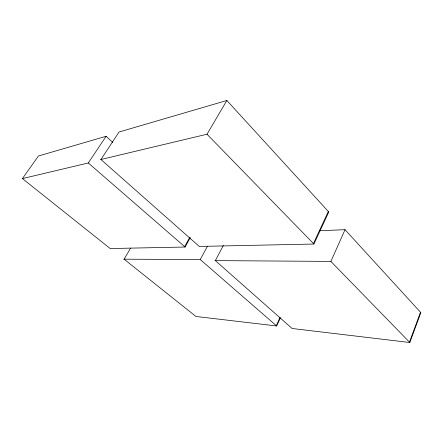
<?xml version="1.0" encoding="UTF-8"?>
<svg xmlns="http://www.w3.org/2000/svg" width="443" height="443" viewBox="0 0 443 443"><rect width="100%" height="100%" fill="white"/><g stroke="black" fill="none" stroke-linecap="round" stroke-linejoin="round"><path stroke-width="0.66" d="M409.47 342.123L420.485 312.221M223.361 245.45L215.337 260.611L292.136 328.501L409.847 342.511L420.85 312.62L345.031 229.69L319.508 230.753M214.888 260.611L330.882 261.409L345.031 229.69M313.932 244.043L328.8 211.987L226.86 100.489L119.023 132.025L100.921 159.502L199.267 246.43L313.932 244.043L207.008 134.229L100.517 159.596M276.282 325.649L280.031 317.57M130.696 248.058L124.079 259.177L195.917 316.457L276.659 325.976L280.402 317.897M313.428 243.528L328.324 211.461M123.769 259.177L200.258 259.559L207.446 246.247M184.615 246.624L189.582 237.703M112.721 142.353L106.093 136.294L38.43 156.002L22.41 178.595L110.196 248.545L185.08 247.028L190.374 237.514M207.008 134.229L226.86 100.489M22.15 178.656L88.307 162.974L106.093 136.294M200.258 259.559L276.659 325.976M88.307 162.974L185.08 247.028M330.882 261.409L409.847 342.511"/></g></svg>
